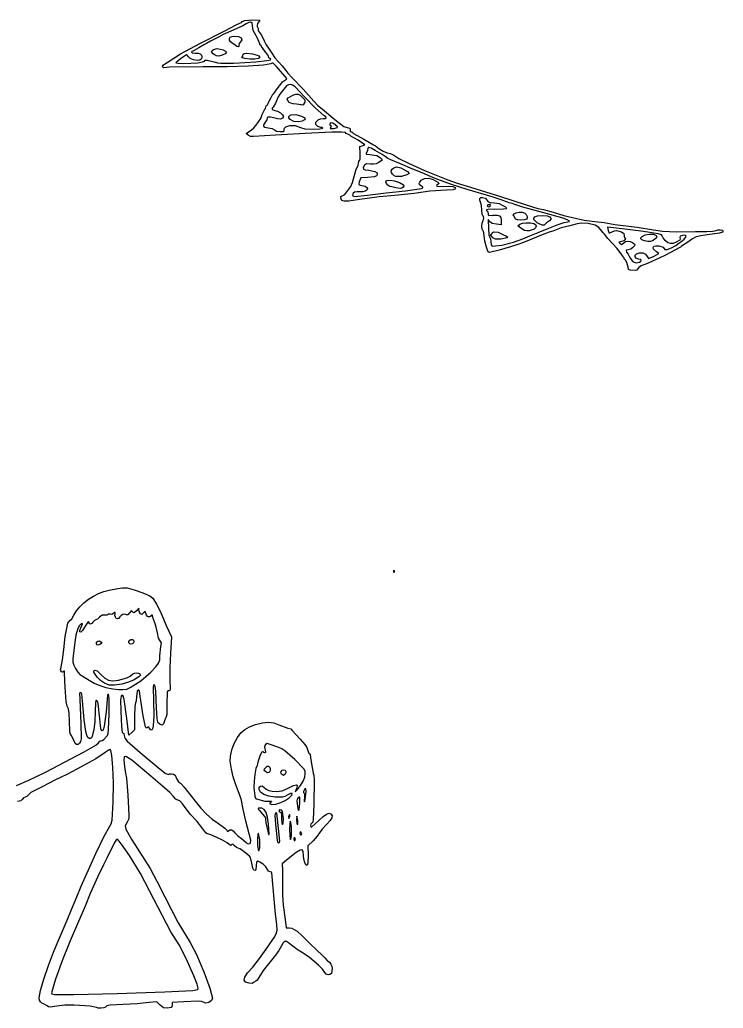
# Model space of a CAD drawing. Extents: x 0.2 to 20.9, y 0.4 to 14.7.
# Drawn here: x 10.67 to 20.88, y 0.37 to 14.72 of the extents above; entities that cross this region are included whole.
import ezdxf

# ---------------------------------------------------------------- set-up
doc = ezdxf.new("R2010")
doc.units = 0
doc.layers.add('Layer_1', color=7, linetype='CONTINUOUS')

msp = doc.modelspace()

# ---------------------------------------------------------------- linework, layer by layer
at = {"layer": 'Layer_1', "color": 7}
for points in [[(19.529353, 11.0809), (19.506943, 11.093024), (19.500778, 11.122591), (19.480172, 11.193789), (19.462206, 11.224303), (19.446054, 11.236957), (19.442739, 11.248298), (19.4421, 11.260862), (19.430788, 11.275254), (19.411878, 11.302202), (19.342312, 11.39462), (19.205503, 11.542373), (19.157878, 11.6025), (19.138828, 11.62263), (19.119778, 11.646302), (19.077135, 11.7018), (19.021827, 11.736788), (18.920091, 11.75657), (18.818893, 11.765959), (18.762498, 11.754157), (18.656017, 11.726989), (18.530597, 11.695063), (18.408578, 11.647223), (18.354921, 11.630815), (18.253321, 11.594822), (18.091078, 11.529007), (17.983128, 11.483406), (17.900578, 11.453325), (17.794776, 11.420233), (17.629106, 11.371275), (17.48668, 11.338637), (17.471868, 11.348897), (17.460715, 11.373562), (17.443854, 11.414837), (17.420784, 11.504157), (17.405278, 11.622677), (17.401547, 11.646308), (17.392578, 11.656137), (17.383609, 11.67457), (17.379878, 11.718888), (17.383609, 11.765511), (17.392578, 11.789487), (17.405278, 11.834687), (17.401547, 11.861066), (17.392578, 11.872037), (17.383542, 11.895076), (17.379799, 11.951412), (17.374304, 12.018964), (17.36029, 12.068052), (17.347997, 12.099323), (17.348684, 12.121374), (17.362445, 12.134435), (17.389377, 12.138737), (17.429046, 12.1267), (17.466887, 12.078337), (17.496801, 12.065852), (17.559123, 12.058959), (17.63079, 12.050414), (17.671847, 12.027285), (17.718823, 11.999037), (17.735478, 11.986579), (17.724083, 11.973112), (17.690684, 11.964788), (17.562594, 11.964181), (17.48092, 11.96564), (17.447365, 11.957114), (17.445765, 11.945955), (17.453829, 11.938404), (17.464387, 11.925638), (17.468778, 11.901944), (17.470143, 11.884262), (17.478243, 11.875751), (17.538689, 11.878016), (17.598629, 11.880614), (17.635515, 11.870565), (17.654135, 11.844781), (17.659278, 11.800168), (17.659278, 11.741892), (17.590055, 11.747632), (17.529871, 11.758701), (17.494047, 11.78413), (17.467262, 11.814887), (17.472738, 11.688431), (17.480591, 11.594643), (17.492546, 11.557198), (17.502668, 11.53723), (17.506878, 11.49593), (17.511621, 11.45091), (17.527039, 11.431704), (17.577529, 11.432866), (17.668775, 11.446643), (17.837078, 11.487488), (17.970428, 11.538016), (18.072525, 11.580742), (18.193175, 11.630555), (18.351428, 11.692782), (18.472078, 11.738346), (18.571101, 11.772038), (18.625076, 11.783137), (18.648292, 11.787273), (18.645428, 11.798309), (18.570503, 11.832844), (18.275228, 11.915062), (17.972991, 11.995284), (17.870052, 12.031447), (17.815905, 12.049837), (17.77658, 12.061049), (17.659278, 12.100503), (17.525928, 12.144868), (17.163978, 12.252337), (16.937844, 12.322934), (16.738528, 12.399441), (16.631602, 12.443623), (16.510408, 12.494119), (16.376034, 12.549039), (16.198778, 12.624479), (16.055269, 12.68439), (16.011501, 12.704338), (15.974039, 12.730481), (15.929273, 12.761037), (15.827681, 12.819125), (15.771048, 12.852968), (15.737261, 12.864038), (15.720856, 12.852259), (15.716372, 12.817553), (15.700938, 12.776278), (15.696613, 12.768896), (15.702458, 12.764213), (15.750911, 12.761038), (15.851702, 12.747512), (15.90714, 12.711709), (15.926736, 12.691712), (15.930181, 12.679606), (15.884328, 12.646276), (15.845597, 12.627058), (15.807649, 12.619759), (15.764142, 12.622186), (15.704708, 12.625167), (15.675185, 12.604078), (15.655741, 12.571556), (15.659059, 12.5493), (15.685812, 12.536523), (15.736675, 12.532438), (15.823617, 12.51442), (15.856504, 12.494763), (15.859938, 12.470391), (15.847662, 12.448843), (15.821978, 12.435267), (15.716007, 12.427773), (15.619413, 12.420744), (15.596784, 12.364163), (15.59375, 12.324838), (15.612108, 12.316538), (15.68237, 12.299777), (15.706752, 12.28317), (15.716178, 12.264943), (15.708052, 12.242376), (15.685745, 12.226271), (15.652362, 12.217988), (15.611009, 12.218886), (15.566214, 12.220736), (15.531205, 12.213786), (15.508415, 12.198952), (15.500278, 12.177153), (15.504553, 12.159398), (15.529669, 12.152901), (15.716178, 12.171879), (15.989228, 12.202207), (16.268472, 12.232826), (16.504268, 12.268712), (16.520503, 12.276133), (16.523415, 12.284109), (16.496795, 12.30407), (16.474295, 12.320649), (16.46715, 12.339048), (16.475399, 12.360689), (16.499081, 12.386995), (16.547107, 12.413156), (16.606586, 12.416946), (16.672174, 12.398969), (16.738527, 12.359833), (16.756846, 12.341477), (16.741702, 12.327874), (16.719252, 12.310303), (16.725607, 12.299444), (16.824252, 12.298036), (16.898581, 12.30022), (16.954663, 12.294457), (16.988399, 12.281595), (16.995691, 12.262485), (16.961456, 12.249884), (16.864484, 12.2442), (16.622946, 12.228311), (16.395627, 12.195441), (16.116227, 12.163935), (15.885687, 12.143794), (15.574142, 12.100147), (15.448939, 12.083247), (15.378804, 12.080804), (15.345585, 12.094855), (15.331131, 12.127439), (15.333451, 12.150642), (15.36099, 12.166185), (15.388882, 12.181425), (15.404475, 12.200125), (15.446978, 12.259388), (15.47519, 12.298449), (15.50079, 12.35183), (15.541039, 12.493784), (15.555642, 12.547817), (15.57184, 12.580416), (15.584084, 12.603585), (15.589177, 12.634945), (15.593192, 12.661213), (15.602844, 12.672138), (15.611989, 12.698182), (15.612369, 12.774721), (15.608227, 12.877303), (15.643152, 12.884258), (15.678077, 12.901375), (15.583256, 12.968902), (15.474426, 13.027738), (15.462177, 13.039061), (15.430427, 13.058353), (15.408003, 13.067626), (15.398677, 13.078729), (15.341891, 13.085546), (15.198565, 13.085071), (14.814477, 13.065823), (14.382677, 13.040835), (14.064307, 13.021113), (14.022066, 13.020725), (13.988107, 13.039538), (13.957227, 13.065491), (13.988977, 13.090782), (14.029674, 13.116356), (14.070304, 13.148505), (14.103277, 13.18758), (14.168638, 13.281738), (14.190954, 13.340584), (14.224018, 13.408814), (14.237408, 13.426931), (14.242977, 13.448393), (14.246636, 13.465234), (14.255434, 13.472238), (14.266575, 13.481565), (14.275862, 13.503988), (14.29312, 13.535738), (14.319177, 13.586538), (14.34661, 13.637338), (14.357277, 13.648433), (14.408077, 13.715102), (14.458877, 13.780739), (14.482928, 13.815018), (14.526609, 13.844862), (14.541808, 13.854185), (14.545659, 13.86482), (14.39928, 14.039656), (14.34944, 14.087354), (14.334276, 14.088758), (14.31673, 14.079485), (14.210541, 14.059667), (13.984795, 14.044162), (13.679566, 14.034842), (13.334927, 14.033582), (12.842802, 14.02678), (12.759115, 14.02137), (12.746828, 14.027279), (12.744377, 14.040284), (12.755701, 14.062698), (12.788827, 14.081838), (12.833277, 14.108753), (12.856438, 14.125578), (12.908193, 14.159568), (13.002507, 14.220918), (13.284127, 14.373645), (13.646339, 14.556942), (13.813138, 14.642667), (13.867113, 14.666038), (13.887476, 14.675563), (13.90086, 14.691572), (13.936937, 14.704698), (14.055009, 14.716838), (14.154077, 14.709581), (14.135027, 14.683274), (14.1225, 14.661944), (14.116488, 14.635159), (14.11786, 14.612248), (14.127488, 14.602538), (14.133666, 14.595077), (14.132356, 14.577138), (14.130977, 14.559199), (14.136987, 14.551738), (14.178442, 14.491413), (14.219262, 14.412038), (14.248024, 14.352826), (14.289489, 14.289152), (14.328466, 14.23081), (14.373805, 14.163834), (14.481102, 14.045854), (14.535247, 13.98157), (14.560317, 13.943464), (14.62254, 13.872417), (14.784497, 13.711594), (14.940599, 13.535536), (14.998515, 13.47329), (15.05874, 13.421438), (15.220877, 13.290571), (15.309777, 13.21784), (15.373388, 13.165296), (15.424188, 13.152596), (15.459786, 13.14398), (15.464553, 13.119813), (15.466508, 13.098349), (15.480428, 13.091238), (15.494446, 13.087508), (15.500277, 13.078538), (15.516152, 13.065694), (15.663022, 12.983144), (15.804991, 12.900738), (15.832745, 12.884841), (15.881538, 12.847517), (15.943289, 12.811544), (16.003459, 12.784443), (16.047506, 12.773738), (16.073207, 12.766463), (16.099424, 12.748971), (16.171916, 12.702885), (16.313077, 12.637203), (16.546161, 12.53044), (16.668677, 12.481553), (16.764424, 12.442138), (16.885074, 12.393164), (17.017927, 12.342862), (17.214777, 12.284418), (17.646577, 12.151813), (18.021227, 12.031484), (18.191764, 11.978772), (18.270555, 11.960938), (18.411167, 11.922562), (18.566806, 11.877463), (18.693806, 11.847168), (18.863838, 11.80862), (19.018177, 11.789451), (19.151527, 11.771059), (19.308121, 11.742637), (19.634127, 11.706753), (19.867317, 11.667673), (19.997854, 11.645907), (20.203867, 11.639087), (20.478677, 11.640918), (20.642314, 11.64396), (20.732067, 11.647324), (20.77801, 11.656871), (20.8018, 11.665342), (20.834893, 11.666208), (20.865352, 11.660398), (20.88124, 11.648841), (20.869401, 11.632808), (20.825106, 11.617542), (20.650127, 11.59201), (20.554345, 11.58141), (20.490297, 11.566026), (20.435864, 11.537695), (20.368926, 11.488256), (20.277909, 11.427538), (20.26066, 11.416869), (20.032468, 11.29588), (19.78052, 11.179954), (19.690555, 11.14375), (19.654204, 11.118812), (19.636672, 11.096862), (19.627048, 11.081909), (19.606969, 11.074415), (19.529352, 11.080901), (19.529353, 11.0809)], [(13.257973, 14.092924), (13.32169, 14.104229), (13.351107, 14.117672), (13.364446, 14.129423), (13.393006, 14.131406), (13.493642, 14.106244), (13.540684, 14.092178), (13.59041, 14.085284), (13.776268, 14.087932), (14.096928, 14.108404), (14.257767, 14.123541), (14.311324, 14.134908), (14.315471, 14.143659), (14.301946, 14.152747), (14.287191, 14.164532), (14.28102, 14.181621), (14.269815, 14.20828), (14.24292, 14.243074), (14.204878, 14.297048), (14.192178, 14.310437), (14.183209, 14.316033), (14.179478, 14.329487), (14.175747, 14.342941), (14.166778, 14.348537), (14.157809, 14.354131), (14.154078, 14.367581), (14.121006, 14.44915), (14.076415, 14.52623), (14.060016, 14.562794), (14.050329, 14.630296), (14.042816, 14.665587), (14.025474, 14.681884), (13.997669, 14.679381), (13.958767, 14.658272), (13.906532, 14.627937), (13.767944, 14.564437), (13.62495, 14.500937), (13.55649, 14.465282), (13.43975, 14.404957), (13.379425, 14.370762), (13.360328, 14.361237), (13.341014, 14.351712), (13.271428, 14.310437), (13.201842, 14.269162), (13.182528, 14.259637), (13.169074, 14.255907), (13.163478, 14.246937), (13.178646, 14.237968), (13.215113, 14.234237), (13.259595, 14.230697), (13.29104, 14.219973), (13.309713, 14.201914), (13.315878, 14.176368), (13.30807, 14.147663), (13.285001, 14.131187), (13.247209, 14.127121), (13.195228, 14.135645), (13.143706, 14.154717), (13.119052, 14.180587), (13.105507, 14.199969), (13.090743, 14.205987), (13.004536, 14.151099), (12.934947, 14.091362), (12.969201, 14.084667), (13.053316, 14.082787), (13.257973, 14.092923), (13.257973, 14.092924)], [(13.799732, 14.347284), (13.748961, 14.37988), (13.727756, 14.395415), (13.714163, 14.420899), (13.713817, 14.445805), (13.726173, 14.46444), (13.750383, 14.476102), (13.785602, 14.48009), (13.846093, 14.472654), (13.883915, 14.45342), (13.894678, 14.426554), (13.873987, 14.396224), (13.855152, 14.373076), (13.852971, 14.348488), (13.852827, 14.329883), (13.841702, 14.323431), (13.822902, 14.329206), (13.799732, 14.347283), (13.799732, 14.347284)], [(13.520466, 14.191973), (13.478316, 14.220753), (13.455578, 14.250667), (13.462407, 14.268454), (13.480696, 14.283475), (13.538476, 14.297737), (13.622664, 14.279098), (13.657329, 14.262484), (13.671478, 14.246951), (13.653235, 14.223455), (13.610246, 14.202187), (13.56012, 14.189555), (13.520466, 14.191973), (13.520466, 14.191973)], [(13.902753, 14.16487), (13.893321, 14.179369), (13.901694, 14.183437), (13.910058, 14.185892), (13.908655, 14.191794), (13.914444, 14.217194), (13.934618, 14.228715), (13.967066, 14.233599), (14.047409, 14.222587), (14.119154, 14.203295), (14.142055, 14.193654), (14.152874, 14.179652), (14.150542, 14.164909), (14.13399, 14.153046), (14.082489, 14.14539), (14.008933, 14.145721), (13.940097, 14.152671), (13.902753, 14.16487), (13.902753, 14.16487)], [(14.509678, 13.12154), (14.51583, 13.144954), (14.5329, 13.163336), (14.591469, 13.183917), (14.668742, 13.181107), (14.748076, 13.152727), (14.808896, 13.134215), (14.929051, 13.130333), (15.027522, 13.134403), (15.068478, 13.14297), (15.060772, 13.15128), (15.042244, 13.154737), (14.995104, 13.166369), (14.970048, 13.194951), (14.970657, 13.231014), (15.000512, 13.265089), (15.036671, 13.279854), (15.076712, 13.283459), (15.105752, 13.284055), (15.117574, 13.291696), (15.111908, 13.305451), (15.088488, 13.32439), (14.956278, 13.437944), (14.801778, 13.600035), (14.670672, 13.740761), (14.631015, 13.768965), (14.599512, 13.777037), (14.570661, 13.772924), (14.544599, 13.758373), (14.484278, 13.684686), (14.444544, 13.637424), (14.42096, 13.596062), (14.381208, 13.504378), (14.347187, 13.448732), (14.335937, 13.43152), (14.336651, 13.417431), (14.348936, 13.407203), (14.372396, 13.401574), (14.413441, 13.389646), (14.453766, 13.366344), (14.484513, 13.338094), (14.496821, 13.311322), (14.48663, 13.286951), (14.457621, 13.275185), (14.412646, 13.276429), (14.354559, 13.291088), (14.308933, 13.303282), (14.278296, 13.303373), (14.26107, 13.290953), (14.255678, 13.265618), (14.230278, 13.221163), (14.208274, 13.191771), (14.20762, 13.171347), (14.229669, 13.157743), (14.275772, 13.148806), (14.333273, 13.136059), (14.367847, 13.116651), (14.398541, 13.098759), (14.449353, 13.092296), (14.500293, 13.096116), (14.508044, 13.105092), (14.509678, 13.12154), (14.509678, 13.12154)], [(14.757649, 13.482499), (14.687129, 13.492296), (14.63816, 13.497497), (14.607505, 13.508199), (14.581535, 13.514461), (14.575633, 13.514465), (14.573178, 13.526212), (14.568674, 13.541915), (14.557844, 13.551432), (14.552935, 13.563473), (14.568834, 13.583611), (14.635398, 13.622746), (14.677588, 13.634282), (14.709762, 13.634455), (14.738936, 13.621842), (14.772126, 13.595021), (14.807753, 13.554613), (14.81015, 13.520221), (14.786682, 13.483177), (14.7713, 13.47717), (14.757649, 13.482499), (14.757649, 13.482499)], [(14.650832, 13.240126), (14.594011, 13.270566), (14.577678, 13.292533), (14.576886, 13.311466), (14.589128, 13.326616), (14.611896, 13.337236), (14.678982, 13.341898), (14.758084, 13.319472), (14.796697, 13.297178), (14.811782, 13.278341), (14.803571, 13.261749), (14.772301, 13.246189), (14.716415, 13.233457), (14.650832, 13.240126), (14.650832, 13.240126)], [(15.283661, 13.150526), (15.276585, 13.16732), (15.247569, 13.193227), (15.212905, 13.215837), (15.188883, 13.222736), (15.17598, 13.212534), (15.17052, 13.198285), (15.173104, 13.185612), (15.184333, 13.180137), (15.192226, 13.176317), (15.184474, 13.163094), (15.177703, 13.138676), (15.229409, 13.138346), (15.283691, 13.150526), (15.283661, 13.150526)], [(16.129097, 12.441691), (16.10353, 12.453104), (16.080888, 12.473986), (16.0655, 12.499103), (16.061695, 12.523218), (16.07445, 12.546095), (16.099892, 12.567765), (16.139259, 12.581898), (16.201492, 12.564792), (16.257106, 12.539968), (16.296558, 12.513686), (16.324501, 12.486366), (16.287073, 12.464257), (16.212713, 12.44124), (16.129097, 12.441691), (16.129097, 12.441691)], [(16.128928, 12.278437), (16.070817, 12.290245), (16.043246, 12.298418), (16.014553, 12.317527), (15.992008, 12.341465), (15.982878, 12.364125), (15.987576, 12.376192), (16.000761, 12.384307), (16.047152, 12.38896), (16.111162, 12.378642), (16.181904, 12.353912), (16.24044, 12.317926), (16.245494, 12.301756), (16.236416, 12.284231), (16.218158, 12.272379), (16.191359, 12.267312), (16.128928, 12.278437), (16.128928, 12.278437)], [(17.50371, 12.021262), (17.500105, 12.032692), (17.482536, 12.037137), (17.463457, 12.031565), (17.456078, 12.017156), (17.462395, 12.004571), (17.476893, 12.001445), (17.492891, 12.0072), (17.50371, 12.021262), (17.50371, 12.021262)], [(17.865018, 11.823777), (17.849778, 11.855527), (17.845902, 11.867187), (17.836583, 11.872037), (17.834217, 11.8795), (17.847057, 11.897442), (17.87722, 11.915867), (17.918631, 11.924369), (17.962409, 11.922278), (17.999675, 11.908928), (18.022309, 11.887914), (18.035469, 11.86204), (18.037344, 11.837395), (18.026121, 11.820069), (17.992389, 11.811193), (17.942352, 11.809127), (17.893924, 11.813459), (17.865018, 11.823777), (17.865018, 11.823777)], [(17.995828, 11.658285), (17.928619, 11.698571), (17.899508, 11.725071), (17.928619, 11.747471), (17.96698, 11.762692), (18.023489, 11.77001), (18.084084, 11.768704), (18.134701, 11.758052), (18.158308, 11.742387), (18.166326, 11.721402), (18.158725, 11.698309), (18.135478, 11.67632), (18.066806, 11.650518), (18.031017, 11.650129), (17.995832, 11.658285), (17.995828, 11.658285)], [(18.181883, 11.770517), (18.132651, 11.817402), (18.133309, 11.835385), (18.148657, 11.855231), (18.184257, 11.870131), (18.256178, 11.874711), (18.328099, 11.870131), (18.363699, 11.855231), (18.383178, 11.828495), (18.357875, 11.796347), (18.315533, 11.766691), (18.294278, 11.745436), (18.283983, 11.733164), (18.257459, 11.734226), (18.221245, 11.747164), (18.181883, 11.770517), (18.181883, 11.770517)], [(17.535453, 11.551461), (17.508096, 11.588318), (17.508889, 11.600639), (17.520327, 11.605337), (17.527589, 11.608959), (17.526158, 11.617665), (17.530329, 11.628769), (17.551055, 11.638154), (17.617036, 11.632034), (17.684678, 11.598398), (17.733582, 11.573828), (17.754832, 11.562316), (17.746694, 11.550984), (17.651719, 11.533523), (17.574496, 11.532071), (17.535453, 11.551461), (17.535453, 11.551461)], [(19.666713, 11.199384), (19.685609, 11.212846), (19.689584, 11.224833), (19.678714, 11.235102), (19.653073, 11.243411), (19.619027, 11.256634), (19.601431, 11.275731), (19.601695, 11.297387), (19.621229, 11.318289), (19.666908, 11.335166), (19.71416, 11.332701), (19.753517, 11.313285), (19.77551, 11.27931), (19.795069, 11.249737), (19.878536, 11.282613), (19.945278, 11.323727), (19.914312, 11.348669), (19.870128, 11.387474), (19.86435, 11.412308), (19.876443, 11.428959), (19.904665, 11.436387), (19.947273, 11.43355), (20.007456, 11.414489), (20.035312, 11.380107), (20.065594, 11.382535), (20.12841, 11.407266), (20.195127, 11.441307), (20.237113, 11.471667), (20.266133, 11.491037), (20.316676, 11.53038), (20.33946, 11.559915), (20.342303, 11.579267), (20.325549, 11.587745), (20.289546, 11.584656), (20.258305, 11.573343), (20.253859, 11.554153), (20.256011, 11.534654), (20.249328, 11.518821), (20.200502, 11.486867), (20.154109, 11.469342), (20.11438, 11.467096), (20.077824, 11.480646), (20.040951, 11.510511), (20.00926, 11.54873), (19.996078, 11.577605), (19.983155, 11.594067), (19.938862, 11.609102), (19.723028, 11.642803), (19.414464, 11.682816), (19.201682, 11.704174), (19.209731, 11.658989), (19.227519, 11.618037), (19.267552, 11.637009), (19.301441, 11.650659), (19.334421, 11.65507), (19.405768, 11.636123), (19.438548, 11.613989), (19.442363, 11.585323), (19.442228, 11.563581), (19.449729, 11.554538), (19.460379, 11.549974), (19.461924, 11.538548), (19.440453, 11.508717), (19.388746, 11.491442), (19.367353, 11.48793), (19.378313, 11.471988), (19.405577, 11.454554), (19.437278, 11.478338), (19.463576, 11.496111), (19.494723, 11.502666), (19.5292, 11.49796), (19.565494, 11.48195), (19.590785, 11.465563), (19.599857, 11.452109), (19.593181, 11.435673), (19.571234, 11.410342), (19.538242, 11.385262), (19.501657, 11.376738), (19.470891, 11.372135), (19.477689, 11.344988), (19.50144, 11.313238), (19.518145, 11.283673), (19.533367, 11.250623), (19.558879, 11.21911), (19.588315, 11.19552), (19.615307, 11.186238), (19.666713, 11.199385), (19.666713, 11.199384)], [(19.739942, 11.507786), (19.702137, 11.521825), (19.684796, 11.534748), (19.686073, 11.549768), (19.704122, 11.570097), (19.749062, 11.593093), (19.810568, 11.604611), (19.869493, 11.603065), (19.906694, 11.586871), (19.915796, 11.564106), (19.893462, 11.535068), (19.862308, 11.512157), (19.825784, 11.499875), (19.784719, 11.498369), (19.739942, 11.507786), (19.739942, 11.507786)], [(16.09818, 6.710546), (16.100725, 6.723729), (16.105854, 6.718219), (16.104849, 6.693877), (16.099724, 6.695608), (16.098177, 6.710546), (16.09818, 6.710546)], [(10.622475, 3.597109), (10.801257, 3.674949), (10.902857, 3.723583), (11.042557, 3.794664), (11.607706, 4.087086), (11.773018, 4.184952), (11.81555, 4.216656), (11.829956, 4.235953), (11.83462, 4.247188), (11.845831, 4.248642), (11.866243, 4.251406), (11.892666, 4.267835), (11.942707, 4.325211), (11.952862, 4.354528), (11.95966, 4.408743), (11.967078, 4.642563), (11.967082, 4.856874), (11.957829, 4.925138), (11.948228, 4.920474), (11.944205, 4.909263), (11.923118, 4.667841), (11.896512, 4.463357), (11.887106, 4.423724), (11.881259, 4.404808), (11.867201, 4.394665), (11.856438, 4.399365), (11.848057, 4.423921), (11.831503, 4.565878), (11.807314, 4.790528), (11.796949, 4.827545), (11.783883, 4.836238), (11.775303, 4.829012), (11.769886, 4.803474), (11.765979, 4.674313), (11.760119, 4.530176), (11.745265, 4.405366), (11.724193, 4.31641), (11.712194, 4.290542), (11.699682, 4.279836), (11.677682, 4.281547), (11.658808, 4.29744), (11.642538, 4.329947), (11.628349, 4.381497), (11.604121, 4.551442), (11.581938, 4.826713), (11.571343, 4.926058), (11.564023, 4.945227), (11.553888, 4.950538), (11.544017, 4.946966), (11.539206, 4.932813), (11.542346, 4.852113), (11.557759, 4.499688), (11.560297, 4.278726), (11.553805, 4.238156), (11.540361, 4.21513), (11.517247, 4.194825), (11.496194, 4.193576), (11.477367, 4.211315), (11.460929, 4.247973), (11.418376, 4.332471), (11.404253, 4.356711), (11.396078, 4.389797), (11.390734, 4.531836), (11.386208, 4.652081), (11.37683, 4.711752), (11.35759, 4.752767), (11.342881, 4.819519), (11.328079, 5.0237), (11.322384, 5.229561), (11.318697, 5.260672), (11.313546, 5.258513), (11.290506, 5.242638), (11.277141, 5.24831), (11.2669, 5.262068), (11.262168, 5.279021), (11.265329, 5.294282), (11.292671, 5.424014), (11.309725, 5.575265), (11.332353, 5.764057), (11.367529, 5.957026), (11.39952, 5.992667), (11.426478, 6.021508), (11.456125, 6.072029), (11.492556, 6.133456), (11.541437, 6.193562), (11.600509, 6.250742), (11.667512, 6.303392), (11.740188, 6.34991), (11.816277, 6.38869), (11.893519, 6.418128), (11.969656, 6.436621), (12.096656, 6.460864), (12.164115, 6.468827), (12.228216, 6.467321), (12.331595, 6.44217), (12.456045, 6.398561), (12.560691, 6.352494), (12.604656, 6.31997), (12.655651, 6.229926), (12.714833, 6.120938), (12.79794, 5.922651), (12.872859, 5.756988), (12.857745, 5.522038), (12.849467, 5.309941), (12.851259, 5.131513), (12.855185, 4.997047), (12.848428, 4.978992), (12.833871, 4.975938), (12.819235, 4.971994), (12.811467, 4.949623), (12.807856, 4.786345), (12.804043, 4.630888), (12.798209, 4.59541), (12.788806, 4.577702), (12.769756, 4.53786), (12.75657, 4.492428), (12.739872, 4.474495), (12.707613, 4.486286), (12.676891, 4.513681), (12.66376, 4.572085), (12.655501, 4.728288), (12.645204, 4.966875), (12.634339, 5.038619), (12.621079, 5.064838), (12.612299, 5.056013), (12.608164, 5.021981), (12.612073, 4.832947), (12.615706, 4.608207), (12.606774, 4.464264), (12.597741, 4.423572), (12.58574, 4.404255), (12.570828, 4.406707), (12.553064, 4.431319), (12.53772, 4.450881), (12.518085, 4.437609), (12.50593, 4.431529), (12.495288, 4.450065), (12.462596, 4.610753), (12.419123, 4.897146), (12.408247, 4.971057), (12.4007, 4.984008), (12.390127, 4.985911), (12.379978, 4.979832), (12.373119, 4.964013), (12.365975, 4.890078), (12.359773, 4.825145), (12.3501, 4.798138), (12.34133, 4.744147), (12.337956, 4.603779), (12.337956, 4.40942), (12.296109, 4.36886), (12.254262, 4.3283), (12.225225, 4.572744), (12.186542, 4.847991), (12.170873, 4.898885), (12.153317, 4.912438), (12.140761, 4.896496), (12.135134, 4.8395), (12.143128, 4.547313), (12.153272, 4.404704), (12.159882, 4.37507), (12.168482, 4.366338), (12.181085, 4.355389), (12.185556, 4.324532), (12.194222, 4.287996), (12.228244, 4.243004), (12.420506, 4.076908), (12.680489, 3.859326), (12.782685, 3.777054), (12.825904, 3.757005), (12.84687, 3.767316), (12.875031, 3.768656), (12.90336, 3.761724), (12.924832, 3.747213), (12.952442, 3.690063), (12.963029, 3.665397), (12.976829, 3.655138), (13.004609, 3.633816), (13.058107, 3.574854), (13.216662, 3.374015), (13.300026, 3.268857), (13.379294, 3.183864), (13.4619, 3.111828), (13.555277, 3.045538), (13.64523, 2.981827), (13.683201, 2.944573), (13.687136, 2.933169), (13.699396, 2.941398), (13.720384, 2.954497), (13.743346, 2.953894), (13.76817, 2.939626), (13.79474, 2.911727), (13.837177, 2.868777), (13.889402, 2.828578), (13.955679, 2.771888), (13.970123, 2.758857), (13.994908, 2.753438), (14.020016, 2.762125), (14.023238, 2.80412), (13.951437, 3.083638), (13.913333, 3.255088), (13.883139, 3.405393), (13.847845, 3.509088), (13.801522, 3.621552), (13.76733, 3.727363), (13.743022, 3.834702), (13.726352, 3.951755), (13.72882, 4.027639), (13.74896, 4.116262), (13.784085, 4.208815), (13.831508, 4.296488), (13.881051, 4.361866), (13.938426, 4.413211), (14.007616, 4.4534), (14.092601, 4.485314), (14.196326, 4.511589), (14.281973, 4.519815), (14.358147, 4.509902), (14.433456, 4.48176), (14.564092, 4.434306), (14.603339, 4.421482), (14.626388, 4.399566), (14.740227, 4.273452), (14.81059, 4.196319), (14.839856, 4.150224), (14.854974, 4.093847), (14.868535, 4.070882), (14.881354, 4.061538), (14.887721, 4.056007), (14.886149, 4.042711), (14.89749, 3.971265), (14.916056, 3.862256), (14.929926, 3.779952), (14.938748, 3.749195), (14.942833, 3.680888), (14.938987, 3.320403), (14.931255, 3.109057), (14.923995, 3.069113), (14.912422, 3.052303), (14.897835, 3.035758), (14.891272, 3.016809), (14.893464, 3.001215), (14.905138, 2.994738), (15.013103, 3.089749), (15.076469, 3.149714), (15.124725, 3.184388), (15.161212, 3.195581), (15.189271, 3.185101), (15.205717, 3.161371), (15.20147, 3.131071), (15.174815, 3.090252), (15.124037, 3.034968), (15.05975, 2.96397), (15.023315, 2.912188), (14.988637, 2.862896), (14.928573, 2.797888), (14.850433, 2.721688), (14.85467, 2.583162), (14.854442, 2.473927), (14.842851, 2.439168), (14.824645, 2.448568), (14.807228, 2.4823), (14.794126, 2.530863), (14.788862, 2.584754), (14.785496, 2.642723), (14.771419, 2.667102), (14.739948, 2.6605), (14.684402, 2.625528), (14.541893, 2.515316), (14.480688, 2.461345), (14.484941, 2.369266), (14.486282, 2.213688), (14.48234, 2.009212), (14.494231, 1.864438), (14.523761, 1.651713), (14.538633, 1.534237), (14.579582, 1.534237), (14.617988, 1.526776), (14.652823, 1.508837), (14.697144, 1.483437), (14.772306, 1.416762), (14.883484, 1.307982), (14.982817, 1.20662), (15.059561, 1.134424), (15.09896, 1.096087), (15.131527, 1.058995), (15.164448, 1.034101), (15.187546, 1.00672), (15.201159, 0.976317), (15.205625, 0.942361), (15.19334, 0.869903), (15.173858, 0.85311), (15.146554, 0.850799), (15.118953, 0.861781), (15.098579, 0.884869), (15.065403, 0.930736), (15.008684, 0.990791), (14.87548, 1.1036), (14.796668, 1.153237), (14.69866, 1.216445), (14.57074, 1.316091), (14.540644, 1.336655), (14.51552, 1.336801), (14.492564, 1.315285), (14.468974, 1.270862), (14.432008, 1.205768), (14.380609, 1.134187), (14.206123, 0.913913), (14.140378, 0.813512), (14.116724, 0.775392), (14.097329, 0.759537), (14.064954, 0.740242), (14.042144, 0.727217), (14.003073, 0.729198), (13.948527, 0.746495), (13.926629, 0.774979), (13.936849, 0.817879), (13.97866, 0.878426), (14.053368, 0.962737), (14.148449, 1.089737), (14.269612, 1.257913), (14.363739, 1.394755), (14.392953, 1.446847), (14.404733, 1.498161), (14.401073, 1.581855), (14.383967, 1.731088), (14.331941, 2.331163), (14.324114, 2.342374), (14.305354, 2.347038), (14.282241, 2.356), (14.265614, 2.382108), (14.241844, 2.416973), (14.20154, 2.455468), (14.157929, 2.486615), (14.124239, 2.499438), (14.107517, 2.486974), (14.103257, 2.438054), (14.09692, 2.374232), (14.08703, 2.365366), (14.070907, 2.368075), (14.05407, 2.399486), (14.037751, 2.469821), (14.017855, 2.553174), (14.003934, 2.574509), (13.983134, 2.591724), (13.90279, 2.654203), (13.867069, 2.67944), (13.839768, 2.689938), (13.816275, 2.700197), (13.789709, 2.724863), (13.764093, 2.749646), (13.748733, 2.741242), (13.734435, 2.729786), (13.712508, 2.744417), (13.680423, 2.766138), (13.612261, 2.804238), (13.530984, 2.842338), (13.477491, 2.867738), (13.445594, 2.885676), (13.414248, 2.893138), (13.391223, 2.897489), (13.370225, 2.911244), (13.329753, 2.971177), (13.244039, 3.075392), (13.145947, 3.185667), (13.032609, 3.334463), (12.99615, 3.374877), (12.965002, 3.388438), (12.934739, 3.401536), (12.900772, 3.441647), (12.849736, 3.498999), (12.777258, 3.562168), (12.572803, 3.734384), (12.297126, 3.966459), (12.221572, 4.014501), (12.198983, 4.021805), (12.186374, 4.018071), (12.183255, 3.969486), (12.190493, 3.874201), (12.203838, 3.772818), (12.219041, 3.705938), (12.237405, 3.458288), (12.255876, 3.172538), (12.256167, 3.116679), (12.229761, 3.065368), (12.203232, 3.015348), (12.21228, 2.965328), (12.297111, 2.812148), (12.561965, 2.394316), (12.661526, 2.212624), (12.776002, 1.985518), (12.970884, 1.606605), (13.14528, 1.318337), (13.234798, 1.144522), (13.341482, 0.894786), (13.43081, 0.655296), (13.468257, 0.512217), (13.452444, 0.475931), (13.414915, 0.449879), (13.370536, 0.440493), (13.334171, 0.454204), (13.311227, 0.463774), (13.261899, 0.467916), (13.052993, 0.460622), (12.885378, 0.450876), (12.881543, 0.411532), (12.878021, 0.38953), (12.869476, 0.377284), (12.816639, 0.368287), (12.757828, 0.372327), (12.708689, 0.410406), (12.661807, 0.456428), (12.547507, 0.447964), (12.372816, 0.428383), (12.172252, 0.41765), (11.98326, 0.409735), (11.934322, 0.399034), (11.91376, 0.383572), (11.89234, 0.371594), (11.851699, 0.365779), (11.810315, 0.367134), (11.786666, 0.376663), (11.786687, 0.376663)], [(12.273801, 5.020044), (12.430745, 5.119297), (12.573562, 5.244684), (12.644914, 5.322349), (12.684911, 5.377405), (12.702413, 5.425793), (12.706278, 5.483449), (12.720906, 5.61968), (12.729135, 5.67177), (12.710142, 5.698329), (12.687107, 5.736567), (12.669313, 5.814138), (12.651174, 5.89633), (12.629242, 5.960188), (12.604643, 6.037446), (12.595524, 6.071651), (12.585425, 6.071695), (12.572845, 6.059527), (12.556875, 6.047574), (12.537992, 6.046712), (12.520609, 6.055926), (12.50914, 6.074199), (12.489741, 6.124721), (12.480832, 6.121915), (12.466338, 6.104763), (12.443086, 6.083609), (12.421984, 6.092329), (12.407384, 6.114151), (12.401077, 6.142717), (12.400676, 6.176088), (12.369937, 6.141163), (12.329264, 6.108071), (12.315169, 6.110663), (12.303059, 6.125504), (12.288778, 6.133503), (12.263379, 6.105686), (12.237812, 6.078858), (12.219556, 6.078943), (12.196569, 6.087139), (12.168122, 6.083293), (12.140864, 6.069511), (12.121441, 6.047895), (12.105056, 6.026314), (12.088629, 6.017338), (12.072186, 6.02438), (12.05953, 6.042312), (12.05287, 6.066341), (12.054411, 6.091673), (12.055931, 6.112018), (12.041059, 6.111417), (12.020479, 6.090591), (12.009818, 6.083412), (11.982379, 6.085283), (11.954381, 6.087178), (11.944279, 6.078933), (11.933939, 6.070696), (11.904872, 6.072844), (11.86619, 6.072112), (11.829926, 6.042681), (11.798949, 6.015813), (11.774376, 6.004638), (11.754132, 5.995311), (11.733561, 5.972888), (11.714978, 5.951735), (11.696827, 5.942198), (11.683047, 5.945095), (11.677579, 5.961246), (11.672134, 5.977834), (11.657508, 5.971376), (11.610965, 5.898918), (11.580346, 5.848011), (11.556648, 5.826838), (11.543053, 5.829455), (11.539254, 5.839714), (11.562175, 5.897595), (11.581938, 5.94697), (11.576462, 5.951659), (11.560617, 5.947146), (11.534511, 5.919953), (11.50911, 5.862313), (11.486572, 5.7805), (11.469054, 5.680788), (11.44015, 5.436881), (11.442688, 5.38809), (11.454755, 5.345965), (11.478158, 5.297322), (11.512782, 5.24707), (11.548757, 5.207733), (11.576212, 5.191838), (11.680375, 5.129748), (11.753048, 5.087112), (11.832913, 5.0523), (11.921535, 5.024733), (12.020479, 5.003832), (12.103984, 4.992562), (12.169506, 4.991217), (12.223844, 5.000233), (12.273802, 5.020044), (12.273801, 5.020044)], [(11.784004, 5.654779), (11.78407, 5.681644), (11.802049, 5.697435), (11.828664, 5.698622), (11.854643, 5.681673), (11.861604, 5.664427), (11.844333, 5.649923), (11.804382, 5.637204), (11.792127, 5.642174), (11.784004, 5.654779), (11.784004, 5.654779)], [(12.25632, 5.670342), (12.255863, 5.691075), (12.266941, 5.709621), (12.28494, 5.721197), (12.305243, 5.721023), (12.31984, 5.708179), (12.324692, 5.688887), (12.319806, 5.669594), (12.305187, 5.656746), (12.272412, 5.650435), (12.256318, 5.670342), (12.25632, 5.670342)], [(11.899828, 5.083689), (11.842272, 5.122734), (11.794658, 5.172978), (11.747798, 5.247186), (11.748027, 5.263748), (11.761845, 5.273289), (11.793493, 5.264479), (11.8483, 5.213052), (11.905579, 5.159219), (11.959527, 5.129808), (12.02202, 5.120913), (12.104932, 5.128626), (12.225827, 5.161946), (12.273979, 5.187922), (12.313725, 5.220017), (12.335835, 5.232201), (12.36488, 5.236455), (12.393811, 5.232715), (12.41558, 5.22092), (12.421445, 5.203315), (12.400336, 5.179357), (12.332999, 5.13456), (12.247568, 5.097839), (12.150236, 5.071336), (12.047196, 5.057194), (11.966973, 5.058175), (11.899828, 5.083689), (11.899828, 5.083689)], [(14.459972, 3.350769), (14.522262, 3.382014), (14.579497, 3.42115), (14.61832, 3.457659), (14.625374, 3.481022), (14.600806, 3.481279), (14.553023, 3.458312), (14.516942, 3.4388), (14.485276, 3.429315), (14.377557, 3.431672), (14.284029, 3.445121), (14.211734, 3.469294), (14.163909, 3.50264), (14.143792, 3.54361), (14.147602, 3.574493), (14.163988, 3.592153), (14.187521, 3.593947), (14.212775, 3.577229), (14.246556, 3.547648), (14.286888, 3.52729), (14.335727, 3.51545), (14.395025, 3.511422), (14.480835, 3.520005), (14.578195, 3.56471), (14.64605, 3.597376), (14.685899, 3.607041), (14.695759, 3.603217), (14.699143, 3.593606), (14.687185, 3.556969), (14.667062, 3.509226), (14.700357, 3.540838), (14.747899, 3.600756), (14.783751, 3.66101), (14.806407, 3.718565), (14.814359, 3.770387), (14.811878, 3.806258), (14.794898, 3.839983), (14.66149, 3.976433), (14.520592, 4.104296), (14.476469, 4.131429), (14.429715, 4.14906), (14.304062, 4.193692), (14.26153, 4.207274), (14.237376, 4.193833), (14.227113, 4.17823), (14.223673, 4.15726), (14.237235, 4.090124), (14.235521, 4.078912), (14.224533, 4.074249), (14.20151, 4.090124), (14.196019, 4.092155), (14.186655, 4.082212), (14.161985, 4.038288), (14.138856, 3.982129), (14.128623, 3.937511), (14.11691, 3.889464), (14.098193, 3.84392), (14.082032, 3.760811), (14.071607, 3.661913), (14.070099, 3.569001), (14.083333, 3.446518), (14.094552, 3.416655), (14.109573, 3.404659), (14.173073, 3.384371), (14.225739, 3.373133), (14.281023, 3.370616), (14.324133, 3.370746), (14.316145, 3.357899), (14.302945, 3.34454), (14.302401, 3.334559), (14.331784, 3.325096), (14.38929, 3.330256), (14.459917, 3.35078), (14.459972, 3.350769)], [(11.786687, 0.376663), (11.694761, 0.395376), (11.461678, 0.410256), (11.325034, 0.410033), (11.209762, 0.395795), (11.113005, 0.381594), (11.090148, 0.387312), (11.067404, 0.402354), (11.01331, 0.429337), (10.991468, 0.436935), (10.972361, 0.456941), (10.95882, 0.485172), (10.953677, 0.517444), (10.971852, 0.623214), (11.019595, 0.790091), (11.086729, 0.985942), (11.163077, 1.178637), (11.226171, 1.337387), (11.360156, 1.642188), (11.423562, 1.800938), (11.499826, 1.985088), (11.563697, 2.137168), (11.776804, 2.61284), (11.89858, 2.861555), (11.979501, 3.010408), (11.999161, 3.045163), (12.01068, 3.093924), (12.025573, 3.355366), (12.031273, 3.631275), (12.021764, 3.864688), (12.009019, 4.034721), (11.994995, 4.109975), (11.983388, 4.119879), (11.966523, 4.115471), (11.910435, 4.076232), (11.77499, 3.987837), (11.671228, 3.92846), (11.499778, 3.836065), (11.353728, 3.758915), (11.271177, 3.718316), (11.182277, 3.675261), (11.004477, 3.584948), (10.831754, 3.498423), (10.793654, 3.458881), (10.776141, 3.439417), (10.750067, 3.429135), (10.723532, 3.418517), (10.705617, 3.397385), (10.684361, 3.374488), (10.638736, 3.365452)], [(14.23588, 3.800444), (14.219106, 3.819536), (14.224776, 3.84087), (14.262874, 3.878336), (14.280555, 3.880835), (14.293946, 3.871038), (14.303813, 3.84714), (14.305561, 3.822615), (14.299612, 3.802003), (14.286389, 3.789846), (14.262233, 3.783485), (14.23588, 3.800444), (14.23588, 3.800444)], [(14.470694, 3.764152), (14.46225, 3.784576), (14.466736, 3.804853), (14.481663, 3.820388), (14.504538, 3.826588), (14.522281, 3.82021), (14.531938, 3.804238), (14.532229, 3.783413), (14.521871, 3.762477), (14.496693, 3.745121), (14.470694, 3.764151), (14.470694, 3.764152)], [(14.826237, 3.51317), (14.823844, 3.55573), (14.808128, 3.549002), (14.78968, 3.511781), (14.790913, 3.496349), (14.800073, 3.490038), (14.805384, 3.476048), (14.802714, 3.442413), (14.800454, 3.369388), (14.80364, 3.363374), (14.807426, 3.367499), (14.815618, 3.399593), (14.826237, 3.51317), (14.826237, 3.51317)], [(14.738278, 3.346705), (14.735026, 3.4278), (14.727516, 3.431787), (14.713022, 3.420318), (14.698685, 3.400716), (14.693152, 3.372046), (14.7077, 3.264093), (14.71763, 3.238617), (14.727568, 3.248035), (14.738278, 3.346705), (14.738278, 3.346705)], [(14.283355, 3.04001), (14.268849, 3.138323), (14.247926, 3.207575), (14.21944, 3.250367), (14.182247, 3.269297), (14.134032, 3.268842), (14.132107, 3.257585), (14.1452, 3.239161), (14.224873, 3.149679), (14.237739, 3.12831), (14.238245, 3.115022), (14.24281, 3.05601), (14.270159, 2.937588), (14.28357, 2.889643), (14.287967, 2.885758), (14.290708, 2.894357), (14.283355, 3.04001), (14.283355, 3.04001)], [(14.446178, 2.789896), (14.404485, 3.200706), (14.384257, 3.19897), (14.37594, 3.187619), (14.372822, 3.162049), (14.381694, 3.037452), (14.407534, 2.807443), (14.416999, 2.773149), (14.428764, 2.766138), (14.441063, 2.773117), (14.446178, 2.789896), (14.446178, 2.789896)], [(14.496978, 3.116222), (14.483831, 3.224172), (14.46941, 3.241122), (14.45283, 3.248061), (14.439161, 3.244435), (14.433478, 3.229688), (14.439074, 3.216234), (14.452528, 3.210638), (14.461883, 3.206669), (14.467723, 3.192646), (14.471578, 3.121738), (14.475207, 3.058238), (14.484278, 3.032838), (14.493319, 3.056859), (14.496978, 3.116222), (14.496978, 3.116222)], [(14.588913, 3.153103), (14.589956, 3.173283), (14.584043, 3.177754), (14.573415, 3.147307), (14.578047, 3.121738), (14.588913, 3.153103), (14.588913, 3.153103)], [(14.61395, 2.870913), (14.613723, 3.004608), (14.606673, 3.060649), (14.597051, 3.083638), (14.58916, 3.044466), (14.585878, 2.950288), (14.595695, 2.822453), (14.600124, 2.816185), (14.604818, 2.821678), (14.61395, 2.870913), (14.61395, 2.870913)], [(14.708112, 3.091355), (14.694584, 3.155117), (14.687478, 3.106921), (14.692789, 3.050721), (14.699641, 3.037229), (14.70948, 3.032838), (14.708111, 3.091355), (14.708112, 3.091355)], [(14.157879, 2.69574), (14.15451, 2.810919), (14.135803, 2.902946), (14.128174, 2.898429), (14.121795, 2.816938), (14.120677, 2.731144), (14.129652, 2.671152), (14.136361, 2.656079), (14.143719, 2.653754), (14.157879, 2.69574), (14.157879, 2.69574)], [(14.763678, 2.898738), (14.750978, 2.924888), (14.742009, 2.922749), (14.738278, 2.906587), (14.742009, 2.888119), (14.750978, 2.880438), (14.759947, 2.885813), (14.763678, 2.898738), (14.763678, 2.898738)], [(12.083978, 0.581006), (12.776128, 0.605692), (13.183996, 0.625103), (13.248902, 0.637778), (13.259237, 0.646185), (13.259642, 0.656478), (13.245138, 0.715087), (13.199124, 0.8373), (13.086544, 1.085586), (12.982593, 1.284471), (12.861856, 1.477017), (12.617825, 1.947653), (12.425943, 2.321749), (12.262786, 2.584767), (12.148365, 2.74915), (12.090356, 2.821519), (12.072278, 2.809246), (12.041801, 2.760883), (11.937015, 2.543888), (11.884996, 2.446196), (11.802465, 2.279229), (11.695099, 2.029538), (11.618377, 1.845388), (11.575275, 1.743787), (11.524518, 1.623138), (11.404784, 1.343737), (11.290385, 1.070687), (11.189109, 0.788543), (11.131522, 0.588087), (11.137591, 0.573711), (11.17441, 0.5665), (11.452185, 0.565803), (12.083978, 0.581006), (12.083978, 0.581006)], [(14.66378, 2.837939), (14.652419, 2.850956), (14.649764, 2.823923), (14.65264, 2.798119), (14.663394, 2.800474), (14.671017, 2.816671), (14.663775, 2.837939), (14.66378, 2.837939)]]:
    msp.add_lwpolyline(points, dxfattribs=at)

doc.saveas('drawing.dxf')
